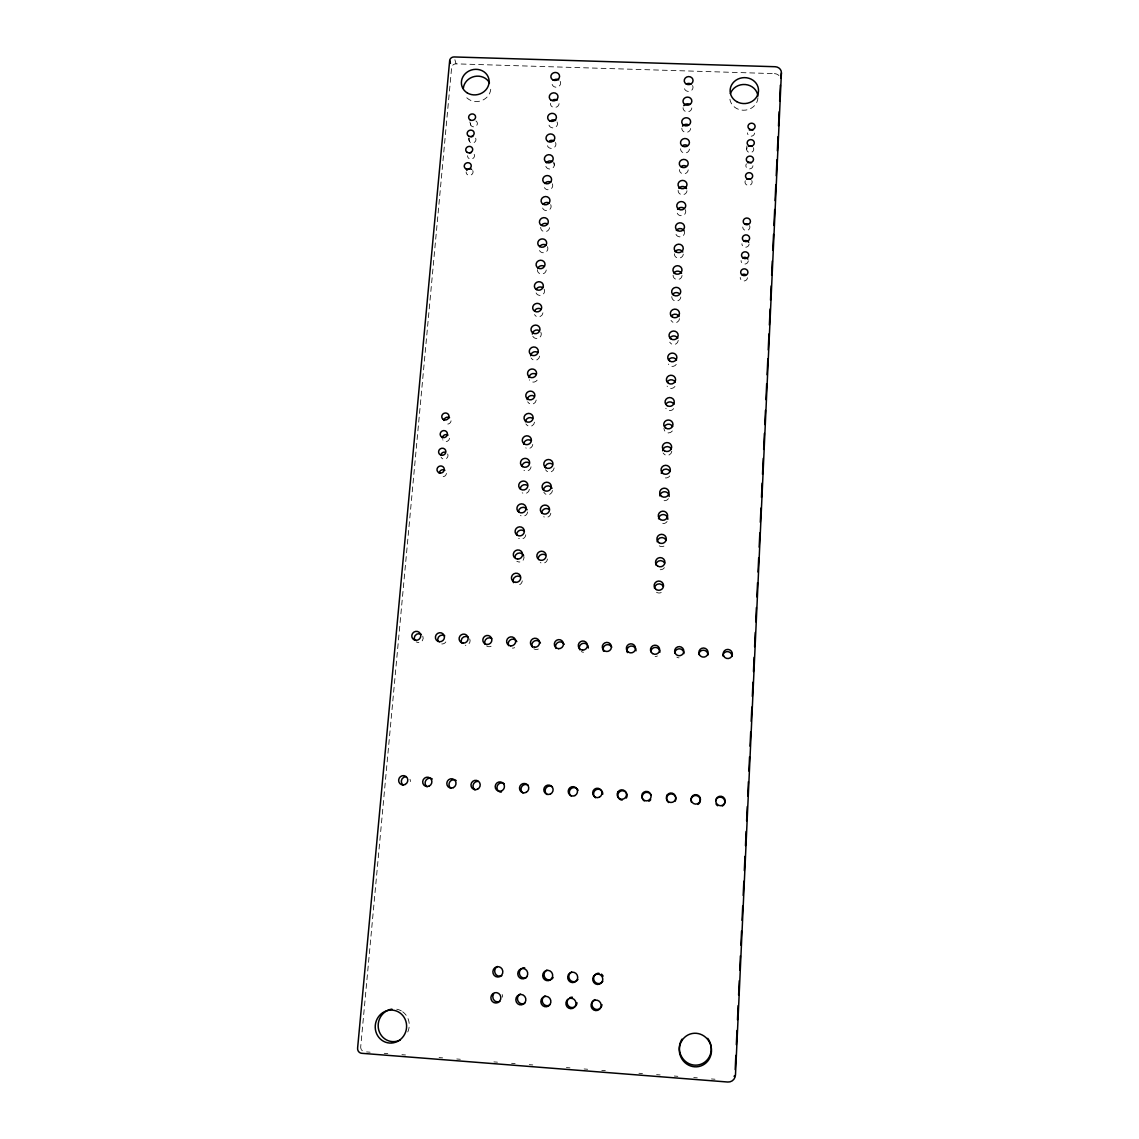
<?xml version="1.0" encoding="UTF-8"?>
<svg xmlns="http://www.w3.org/2000/svg" width="1139" height="1139" viewBox="0 0 1139 1139"><rect width="100%" height="100%" fill="white"/><g stroke="black" fill="none" stroke-linecap="round" stroke-linejoin="round"><path stroke-width="0.75" stroke-dasharray="5 3.75" d="M746.671 149.124L746.913 145.949M778.919 75.53A6.535 5.951 -2.7 0 0 774.378 73.636L774.748 70.177M361.248 1049.361A4.798 4.528 -78.2 0 1 360.721 1046.641L451.642 67.486A4.115 3.73 -16.1 0 1 456.056 63.855L774.378 73.636M366.573 1051.923L370.104 1052.194M384.256 1053.304L387.801 1053.575M401.939 1054.686L405.484 1054.97M439.084 1057.604L442.615 1057.875M456.767 1058.985L460.313 1059.27M493.913 1061.904L497.444 1062.174M511.596 1063.285L515.127 1063.57M529.279 1064.68L532.81 1064.951M566.425 1067.585L569.956 1067.869M584.108 1068.966L587.639 1069.25M601.791 1070.361L605.322 1070.632M638.936 1073.265L642.467 1073.55M656.619 1074.661L660.15 1074.931M674.302 1076.042L677.833 1076.327M693.751 1077.565L697.296 1077.85M711.448 1078.96L714.979 1079.231M468.428 138.047L469.353 141.222M469.88 121.916L470.791 125.148M454.888 59.712L456.056 63.855M553.768 162.037L554.337 165.127M540.84 332.275A4.499 4.257 -15.6 0 1 538.747 338.041A4.499 4.257 -15.6 0 1 532.781 336.204M679.527 318.635A4.513 4.271 -5.6 0 1 670.985 320.415M445.833 641.955A4.542 4.414 -42.9 0 1 441.775 643.962M550.692 204.621A4.414 4.1 -13.3 0 1 547.56 210.558A4.414 4.1 -13.3 0 1 542.349 206.373M537.138 380.17A4.513 4.3 -16.7 0 1 529.364 379.814M536.213 400.031A4.528 4.328 -17.4 0 1 527.642 401.811M534.504 422.156A4.542 4.357 -18.2 0 1 525.905 423.936M532.781 444.409A4.556 4.385 -19.1 0 1 525.691 447.883M531.059 466.805A4.57 4.399 -20.2 0 1 523.94 470.293M549.511 227.686A4.428 4.129 -13.6 0 1 544.784 231.658A4.428 4.129 -13.6 0 1 540.712 227.344M554.166 467.958A4.584 4.414 -17.9 0 1 545.51 469.752M552.5 490.525A4.599 4.442 -19 0 1 543.816 492.304M678.26 340.404A4.528 4.3 -5.5 0 1 669.689 342.184M469.695 638.865A4.542 4.428 -41.9 0 1 465.253 645.343M676.253 364.423A4.542 4.328 -5.4 0 1 668.394 364.081M422.783 636.132A4.528 4.399 -43.7 0 1 416.162 641.869M544.157 289.221A4.471 4.2 -14.7 0 1 540.982 295.3A4.471 4.2 -14.7 0 1 535.714 290.986M680.795 297.008A4.499 4.243 -5.7 0 1 676.039 301.066A4.499 4.243 -5.7 0 1 671.796 296.624M757.919 97.783A14.095 12.885 -3.8 0 1 743.197 110.227A14.095 12.885 -3.8 0 1 729.786 96.886M679.072 657.858A4.57 4.528 10.7 0 1 676.822 657.118M667.084 521.52A4.641 4.513 -4.2 0 1 660.648 522.844M753.363 147.714A3.545 3.275 -3 0 1 752.366 151.829A3.545 3.275 -3 0 1 747.81 151.672A3.545 3.275 -3 0 1 747.227 147.515M688.198 169.868A4.428 4.1 -6.1 0 1 683.542 173.811A4.428 4.1 -6.1 0 1 679.371 169.554M689.408 149.109A4.414 4.072 -6.1 0 1 684.767 153.025A4.414 4.072 -6.1 0 1 680.609 148.796M690.618 128.465A4.399 4.043 -6.2 0 1 685.991 132.366A4.399 4.043 -6.2 0 1 681.834 128.166M691.814 107.949A4.385 4.029 -6.2 0 1 687.201 111.836A4.385 4.029 -6.2 0 1 683.058 107.664M692.54 85.525A4.385 4.001 -6.3 0 1 691.259 90.565A4.385 4.001 -6.3 0 1 685.65 90.394A4.385 4.001 -6.3 0 1 684.966 85.297M560.217 81.367A4.342 3.958 -12 0 1 557.142 87.119A4.342 3.958 -12 0 1 552.016 83.104M559.078 103.635A4.357 3.986 -12.2 0 1 554.437 107.493A4.357 3.986 -12.2 0 1 550.422 103.35M557.085 121.987A4.371 4.001 -12.4 0 1 553.995 127.796A4.371 4.001 -12.4 0 1 548.827 123.724M555.505 142.46A4.371 4.029 -12.6 0 1 552.401 148.312A4.371 4.029 -12.6 0 1 547.218 144.212M553.91 163.062A4.385 4.058 -12.8 0 1 550.792 168.942A4.385 4.058 -12.8 0 1 545.609 164.813M552.301 183.792A4.399 4.072 -13.1 0 1 550.265 189.316A4.399 4.072 -13.1 0 1 544.414 187.608M538.348 649.016A4.542 4.471 -36.4 0 1 533.849 648.76M674.957 386.463A4.556 4.357 -5.3 0 1 667.084 386.107M673.676 408.63A4.57 4.371 -5.2 0 1 665.76 408.26M672.366 430.941A4.584 4.399 -5.1 0 1 663.952 428.335M514.686 647.635A4.542 4.456 -38.8 0 1 512.393 648.105M749.092 244.017A3.602 3.36 -2.1 0 1 745.333 247.234A3.602 3.36 -2.1 0 1 741.916 243.732M683.286 254.125A4.485 4.2 -5.8 0 1 678.573 258.14A4.485 4.2 -5.8 0 1 674.359 253.769M684.055 230.761A4.471 4.172 -5.9 0 1 680.994 236.77A4.471 4.172 -5.9 0 1 675.612 232.527M752.95 165.753A3.559 3.289 -2.9 0 1 748.323 168.771A3.559 3.289 -2.9 0 1 746.401 163.874M685.294 209.647A4.456 4.143 -6 0 1 682.233 215.627A4.456 4.143 -6 0 1 676.879 211.413M686.988 190.74A4.442 4.115 -6 0 1 682.318 194.698A4.442 4.115 -6 0 1 678.132 190.412M754.559 133.064A3.545 3.26 -3.1 0 1 750.857 136.196A3.545 3.26 -3.1 0 1 747.483 132.822M409.955 779.247A4.67 4.513 -61.4 0 1 410.353 781.596M751.74 180.546A3.559 3.303 -2.7 0 1 750.743 184.689A3.559 3.303 -2.7 0 1 746.159 184.532A3.559 3.303 -2.7 0 1 745.575 180.318M542.933 312.841A4.485 4.229 -15.1 0 1 534.462 314.606M539.601 356.165A4.499 4.271 -16.1 0 1 531.073 357.945M547.446 246.679A4.442 4.157 -13.9 0 1 545.396 252.303A4.442 4.157 -13.9 0 1 539.487 250.537M523.598 555.462A4.627 4.513 -26.7 0 1 516.835 561.313M550.82 513.219A4.613 4.471 -20.3 0 1 543.659 516.736M661.218 592.522A4.684 4.599 -2.7 0 1 656.534 592.266M546.236 270.014A4.456 4.172 -14.3 0 1 541.495 274.015A4.456 4.172 -14.3 0 1 537.394 269.644M522.26 580.847A4.656 4.542 -29.2 0 1 519.655 584.663M547.432 559.021A4.641 4.528 -23.8 0 1 540.228 562.581M502.171 994.546A5.168 4.955 -85.1 0 1 502.641 997.166M475.888 120.919A3.474 3.189 -15.9 0 1 476.757 125.347A3.474 3.189 -15.9 0 1 471.945 126.358A3.474 3.189 -15.9 0 1 471.076 121.944M475.618 138.203A3.488 3.203 -16.2 0 1 474.493 142.261A3.488 3.203 -16.2 0 1 470.051 142.104A3.488 3.203 -16.2 0 1 469.638 138.004M474.194 154.335A3.488 3.218 -16.5 0 1 471.674 159.004A3.488 3.218 -16.5 0 1 467.588 155.73M472.756 170.551A3.502 3.232 -16.8 0 1 470.236 175.235A3.502 3.232 -16.8 0 1 466.15 171.946M664.379 567.663A4.67 4.57 -3.4 0 1 660.207 569.728M663.937 546.094A4.656 4.542 -3.8 0 1 659.296 545.837M657.417 655.993A4.556 4.513 1.4 0 1 655.096 656.463M529.322 489.343A4.584 4.428 -21.4 0 1 522.189 492.845M527.571 512.009A4.599 4.456 -22.9 0 1 520.409 515.526M490.738 89.255A13.839 12.614 -15.4 0 1 479.476 101.229A13.839 12.614 -15.4 0 1 464.57 94.793M402.679 1011.774A16.373 15.519 -78.9 0 1 406.409 1034.483M396.728 1009.211A16.373 15.519 -78.9 0 1 401.341 1010.905M749.519 225.579A3.588 3.346 -2.2 0 1 747.099 230.405A3.588 3.346 -2.2 0 1 742.756 227.003M446.431 473.411A3.659 3.502 -27.5 0 1 440.736 476.187M447.655 454.005A3.645 3.488 -26.4 0 1 445.918 458.746A3.645 3.488 -26.4 0 1 441.106 457.223M449.535 438.259A3.631 3.474 -25.4 0 1 442.672 439.682M451.087 420.818A3.631 3.46 -24.5 0 1 445.434 423.566M491.094 646.254A4.542 4.442 -40.5 0 1 486.609 645.984M671.796 451.201A4.599 4.428 -4.9 0 1 663.112 452.995M583.51 652.263A4.542 4.485 -27.9 0 1 581.289 651.536M669.732 475.96A4.613 4.456 -4.7 0 1 663.354 477.269M525.805 534.817A4.613 4.485 -24.6 0 1 518.629 538.348M682.047 275.496A4.499 4.214 -5.8 0 1 677.321 279.539A4.499 4.214 -5.8 0 1 673.078 275.14M668.408 498.668A4.627 4.485 -4.5 0 1 662.001 499.993M748.266 260.831A3.602 3.374 -1.9 0 1 744.493 264.063A3.602 3.374 -1.9 0 1 741.062 260.546M747.44 277.731A3.616 3.389 -1.6 0 1 743.653 280.977A3.616 3.389 -1.6 0 1 740.222 277.446M362.373 1050.77A4.798 4.528 -78.2 0 1 361.561 1049.887"/><path stroke-width="1.5" d="M735.196 1069.592L735.837 1055.383M736.335 1044.719L736.99 1030.496M737.474 1019.832L738.129 1005.623M738.613 994.959L739.268 980.736M739.752 970.086L740.407 955.863M740.905 945.199L741.546 930.99M742.044 920.326L742.699 906.103M743.183 895.439L743.838 881.23M744.322 870.566L744.977 856.357M745.476 845.693L746.116 831.47M746.615 820.806L747.269 806.597M747.754 795.933L748.408 781.71M748.893 771.06L749.547 756.837M750.031 746.173L750.686 731.964M751.185 721.3L751.84 707.077M752.324 696.413L752.979 682.204M753.463 671.54L754.118 657.331M754.602 646.667L755.257 632.444M755.755 621.78L756.396 607.571M756.894 596.907L757.549 582.684M758.033 572.034L758.688 557.811M759.172 547.147L759.827 532.938M760.311 522.274L760.966 508.051M761.464 497.387L762.119 483.178M762.518 474.294L763.258 458.305M763.657 449.407L764.397 433.418M764.81 424.534L765.465 410.325M765.949 399.661L766.675 383.658M767.088 374.774L767.828 358.785M768.227 349.901L768.967 333.912M769.38 325.028L770.106 309.025M770.519 300.141L771.174 285.932M771.658 275.268L772.313 261.045M772.797 250.381L773.538 234.392M773.936 225.508L774.677 209.519M775.09 200.635L775.816 184.632M776.229 175.748L776.955 159.759M777.368 150.875L778.022 136.652M778.506 126.002L779.161 111.779M779.66 101.115L780.386 85.126M781.411 72.91L735.481 1074.903A7.745 7.361 74.6 0 1 727.736 1082.022L361.718 1053.304A4.855 4.57 -78.1 0 1 357.603 1048.122L449.663 60.609A4.143 3.759 -16.1 0 1 454.119 56.95L775.104 66.717A6.592 5.994 -2.7 0 1 781.411 72.91L780.827 78.064M449.663 60.609L450.46 63.357M532.34 334.054A4.499 4.257 -15.6 0 1 539.331 330.652M438.102 641.513A4.542 4.414 -42.9 0 1 444.723 635.776M671.241 316.144A4.513 4.271 -5.6 0 1 679.043 316.471M668.678 802.525A4.713 4.641 70.6 0 1 667.34 796.019A4.713 4.641 70.6 0 1 673.775 794.709A4.713 4.641 70.6 0 1 675.114 801.23M543.104 204.351A4.414 4.1 -13.3 0 1 549.212 203.069M549.382 1005.196A5.182 4.983 -89.5 0 1 542.734 1002.79A5.182 4.983 -89.5 0 1 545.054 995.856M526.46 977.547A5.14 4.955 -86.5 0 1 519.441 973.902A5.14 4.955 -86.5 0 1 524.68 967.78M474.935 789.854A4.67 4.556 -65.8 0 1 477.91 781.34M528.923 377.621A4.513 4.3 -16.7 0 1 535.956 374.19M501.188 792.203A4.67 4.57 -68 0 1 497.23 786.052A4.67 4.57 -68 0 1 504.15 783.675M527.2 399.604A4.528 4.328 -17.4 0 1 534.248 396.158M523.029 793A4.67 4.584 -71 0 1 521.833 786.536A4.67 4.584 -71 0 1 528.211 785.241M525.478 421.729A4.542 4.357 -18.2 0 1 532.539 418.269M547.161 794.581A4.67 4.599 -74.8 0 1 545.937 788.103A4.67 4.599 -74.8 0 1 552.344 786.807M523.726 443.968A4.556 4.385 -19.1 0 1 530.817 440.494M571.351 796.161A4.684 4.613 -79.8 0 1 570.91 788.758A4.684 4.613 -79.8 0 1 578.085 790.195M521.975 466.349A4.57 4.399 -20.2 0 1 529.08 462.861M595.597 797.756A4.684 4.627 -86.3 0 1 596.124 789.654A4.684 4.627 -86.3 0 1 602.787 794.154M541.381 225.351A4.471 4.157 -13.6 0 0 548.315 221.991A4.471 4.157 -13.6 0 0 541.936 218.118A4.471 4.157 -13.6 0 0 541.381 225.351A4.428 4.129 -13.6 0 1 547.588 224.013M501.786 975.71A5.14 4.94 -84.2 0 1 495.194 973.347A5.14 4.94 -84.2 0 1 497.529 966.47M545.068 467.503A4.584 4.414 -17.9 0 1 552.173 464.014M524.581 1003.331A5.182 4.969 -87.2 0 1 517.946 1000.925A5.182 4.969 -87.2 0 1 520.281 994.005M543.36 490.055A4.599 4.442 -19 0 1 552.045 488.261M461.58 642.88A4.542 4.428 -41.9 0 1 468.2 637.142M669.946 337.884A4.528 4.3 -5.5 0 1 677.776 338.226M485.1 644.261A4.542 4.442 -40.5 0 1 491.721 638.509M668.65 359.753A4.542 4.328 -5.4 0 1 676.509 360.109M536.483 288.907A4.471 4.2 -14.7 0 1 542.662 287.612M414.681 640.146A4.528 4.399 -43.7 0 1 421.302 634.409M672.523 294.531A4.499 4.243 -5.7 0 1 678.759 293.236M707.718 1038.341A16.672 15.918 76.8 0 1 706.593 1060.551A16.672 15.918 76.8 0 1 685.265 1061.235A16.672 15.918 76.8 0 1 681.962 1039.167M658.57 518.814A4.641 4.513 -4.2 0 1 663.468 514.557A4.641 4.513 -4.2 0 1 667.824 519.299M730.441 93.569A14.095 12.885 -3.8 0 1 745.433 84.542A14.095 12.885 -3.8 0 1 757.876 96.132M674.772 653.074A4.57 4.528 10.7 0 1 679.584 648.831A4.57 4.528 10.7 0 1 683.884 653.615M681.791 166.08A4.428 4.1 -6.1 0 1 686.205 166.237M683.016 145.351A4.414 4.072 -6.1 0 1 687.415 145.507M682.546 126.173A4.399 4.043 -6.2 0 1 688.625 124.891M683.756 105.671A4.385 4.029 -6.2 0 1 689.821 104.389M686.66 83.873A4.385 4.001 -6.3 0 1 691.017 84.015M554.437 79.73A4.342 3.958 -12 0 1 558.751 79.872M552.856 99.961A4.357 3.986 -12.2 0 1 557.185 100.104M551.276 120.321A4.371 4.001 -12.4 0 1 555.604 120.463M549.667 140.78A4.371 4.029 -12.6 0 1 554.024 140.937M546.35 162.806A4.385 4.058 -12.8 0 1 552.429 161.524M544.727 183.507A4.399 4.072 -13.1 0 1 550.82 182.226M666.03 403.889A4.57 4.371 -5.2 0 1 673.918 404.26M532.312 647.023A4.542 4.471 -36.4 0 1 534.419 640.986A4.542 4.471 -36.4 0 1 540.441 642.994M508.692 645.628A4.542 4.456 -38.8 0 1 510.799 639.62A4.542 4.456 -38.8 0 1 516.807 641.613M664.706 426.157A4.584 4.399 -5.1 0 1 672.622 426.541M667.34 381.75A4.556 4.357 -5.3 0 1 675.213 382.12M662.627 450.745A4.599 4.428 -4.9 0 1 671.312 448.951M743.852 240.898A3.602 3.36 -2.1 0 1 748.693 242.322M722.824 655.879A4.599 4.528 21.4 0 1 727.636 651.622A4.599 4.528 21.4 0 1 731.993 656.42M675.071 251.691A4.485 4.2 -5.8 0 1 682.816 252.004M717.67 805.743A4.741 4.656 60.2 0 1 716.047 803.906M716.289 799.194A4.741 4.656 60.2 0 1 723.678 798.71A4.741 4.656 60.2 0 1 722.34 806.042M676.338 230.462A4.471 4.172 -5.9 0 1 684.055 230.761M677.591 209.362A4.456 4.143 -6 0 1 683.756 208.067M747.754 162.72A3.559 3.289 -2.9 0 1 751.313 162.849M678.844 188.376A4.442 4.115 -6 0 1 686.518 188.661M748.579 146.362A3.545 3.275 -3 0 1 752.124 146.475M749.391 130.074A3.545 3.26 -3.1 0 1 752.922 130.188M403.192 785.155A4.67 4.513 -61.4 0 1 406.239 776.684M427.054 786.722A4.67 4.528 -62.6 0 1 425.943 780.286A4.67 4.528 -62.6 0 1 432.293 778.991M450.959 788.288A4.67 4.542 -64 0 1 449.834 781.838A4.67 4.542 -64 0 1 456.184 780.557M644.261 800.931A4.698 4.641 77.9 0 1 643.734 793.499A4.698 4.641 77.9 0 1 650.967 794.951M650.696 799.635A4.698 4.641 77.9 0 1 648.903 801.244M691.53 802.297A4.727 4.656 64.7 0 1 693.58 795.99A4.727 4.656 64.7 0 1 699.844 798.126A4.727 4.656 64.7 0 1 697.808 804.433M746.942 179.165A3.559 3.303 -2.7 0 1 750.501 179.293M534.803 310.363A4.485 4.229 -15.1 0 1 540.997 309.068M530.646 355.767A4.499 4.271 -16.1 0 1 537.636 352.364M539.815 246.38A4.442 4.157 -13.9 0 1 545.951 245.099M514.842 557.256A4.627 4.513 -26.7 0 1 523.598 555.462M541.666 512.735A4.613 4.471 -20.3 0 1 548.813 509.218M654.441 588.151A4.684 4.599 -2.7 0 1 663.297 586.343M538.149 267.58A4.456 4.172 -14.3 0 1 544.314 266.298M513.475 582.641A4.656 4.542 -29.2 0 1 520.267 576.775M538.22 558.523A4.641 4.528 -23.8 0 1 545.41 554.978M698.777 654.484A4.584 4.528 17.1 0 1 703.575 650.227A4.584 4.528 17.1 0 1 707.917 655.01M627.39 652.576A4.556 4.513 -9.9 0 1 630.565 646.126A4.556 4.513 -9.9 0 1 636.003 650.81M603.542 651.181A4.542 4.499 -20.3 0 1 605.606 645.13A4.542 4.499 -20.3 0 1 611.686 647.137M499.822 1001.452A5.168 4.955 -85.1 0 1 493.614 993.906M471.019 136.865A3.488 3.203 -16.2 0 1 472.77 136.495M469.567 152.996A3.488 3.218 -16.5 0 1 471.347 152.612M466.748 170.337A3.502 3.232 -16.8 0 1 471.589 169.312M655.822 564.901A4.67 4.57 -3.4 0 1 664.649 563.093M657.203 541.794A4.656 4.542 -3.8 0 1 666.002 539.986M650.825 651.679A4.556 4.513 1.4 0 1 655.637 647.436A4.556 4.513 1.4 0 1 659.922 652.206M622.179 800.119A4.684 4.627 85.9 0 1 617.964 794.324A4.684 4.627 85.9 0 1 624.329 791.149A4.684 4.627 85.9 0 1 626.336 798.04M520.21 488.873A4.584 4.428 -21.4 0 1 527.343 485.371M518.43 511.525A4.599 4.456 -22.9 0 1 527.129 509.731M577.914 979.469A5.154 4.969 88.5 0 1 570.041 979.967A5.154 4.969 88.5 0 1 571.607 971.937M601.962 1004.641A5.197 4.997 85.6 0 1 597.519 1009.453A5.197 4.997 85.6 0 1 592.166 1005.694A5.197 4.997 85.6 0 1 594.757 999.601M577.046 1002.776A5.197 4.983 88.1 0 1 570.44 1007.303A5.197 4.983 88.1 0 1 567.934 999.487M569.87 997.721A5.197 4.983 88.1 0 1 572.404 997.223M553.127 977.632A5.154 4.955 -89 0 1 545.268 978.13A5.154 4.955 -89 0 1 546.862 970.115M463.317 88.386A13.839 12.614 -15.4 0 1 474.564 76.47A13.839 12.614 -15.4 0 1 489.457 82.848M400.202 1040.021A16.373 15.519 -78.9 0 1 378.746 1030.04A16.373 15.519 -78.9 0 1 391.93 1009.111M602.759 981.32A5.168 4.983 85.8 0 1 596.608 983.142A5.168 4.983 85.8 0 1 593.775 977.162A5.168 4.983 85.8 0 1 598.943 973.261M601.378 974.144A5.168 4.983 85.8 0 1 603.086 976.151M744.692 224.184A3.588 3.346 -2.2 0 1 748.266 224.312M439.213 473.041A3.659 3.502 -27.5 0 1 444.893 470.265M440.779 455.429A3.645 3.488 -26.4 0 1 444.694 452.098M442.345 437.917A3.631 3.474 -25.4 0 1 448.011 435.141M443.911 420.462A3.631 3.46 -24.5 0 1 449.563 417.714M579.751 649.785A4.542 4.485 -27.9 0 1 582.94 643.364A4.542 4.485 -27.9 0 1 588.336 648.034M556.003 648.404A4.542 4.471 -32.9 0 1 558.096 642.368A4.542 4.471 -32.9 0 1 564.132 644.375M661.275 473.297A4.613 4.456 -4.7 0 1 670.003 471.503M516.65 534.319A4.613 4.485 -24.6 0 1 523.826 530.788M673.804 273.047A4.499 4.214 -5.8 0 1 681.563 273.36M659.922 495.992A4.627 4.485 -4.5 0 1 664.806 491.749A4.627 4.485 -4.5 0 1 669.163 496.462M743.012 257.699A3.602 3.374 -1.9 0 1 747.867 259.137M742.172 274.584A3.616 3.389 -1.6 0 1 745.774 274.727M734.527 1075.572A7.674 7.29 74.6 0 1 734.114 1076.455M532.952 333.015A4.528 4.285 -15.6 0 0 539.986 329.584A4.528 4.285 -15.6 0 0 533.522 325.569A4.528 4.285 -15.6 0 0 532.952 333.015M672.409 317.069A4.556 4.3 -5.7 0 0 679.456 313.624A4.556 4.3 -5.7 0 0 672.85 309.609A4.556 4.3 -5.7 0 0 672.409 317.069M439.54 641.727A4.57 4.442 -42.7 0 0 444.025 635.192A4.57 4.442 -42.7 0 0 436.223 634.75A4.57 4.442 -42.7 0 0 439.54 641.727M667.127 795.122A4.755 4.684 70.5 0 0 670.8 802.482A4.755 4.684 70.5 0 0 675.256 795.648A4.755 4.684 70.5 0 0 667.127 795.122M498.028 1002.491A5.225 4.997 -84.9 0 0 498.711 993.479A5.225 4.997 -84.9 0 0 490.895 997.422A5.225 4.997 -84.9 0 0 498.028 1002.491M526.873 976.593A5.197 4.997 -86.4 0 0 523.128 968.506A5.197 4.997 -86.4 0 0 518.245 975.952A5.197 4.997 -86.4 0 0 526.873 976.593M543.032 204.194A4.456 4.129 -13.3 0 0 549.952 200.848A4.456 4.129 -13.3 0 0 543.588 197.004A4.456 4.129 -13.3 0 0 543.032 204.194M550.023 1004.498A5.239 5.026 -89.4 0 0 546.236 996.34A5.239 5.026 -89.4 0 0 541.352 1003.858A5.239 5.026 -89.4 0 0 550.023 1004.498M529.507 376.995A4.556 4.342 -16.7 0 0 536.583 373.535A4.556 4.342 -16.7 0 0 530.091 369.463A4.556 4.342 -16.7 0 0 529.507 376.995M501.815 790.793A4.713 4.613 -67.7 0 0 502.441 782.664A4.713 4.613 -67.7 0 0 495.209 786.28A4.713 4.613 -67.7 0 0 501.815 790.793M527.77 399.177A4.57 4.357 -17.4 0 0 534.874 395.703A4.57 4.357 -17.4 0 0 528.354 391.602A4.57 4.357 -17.4 0 0 527.77 399.177M526.133 792.388A4.713 4.627 -70.6 0 0 526.731 784.244A4.713 4.627 -70.6 0 0 519.498 787.875A4.713 4.627 -70.6 0 0 526.133 792.388M526.019 421.501A4.584 4.385 -18.2 0 0 533.137 418.013A4.584 4.385 -18.2 0 0 526.602 413.884A4.584 4.385 -18.2 0 0 526.019 421.501M550.493 793.983A4.713 4.641 -74.4 0 0 551.077 785.839A4.713 4.641 -74.4 0 0 543.83 789.455A4.713 4.641 -74.4 0 0 550.493 793.983M524.253 443.968A4.599 4.414 -19.1 0 0 531.415 440.451A4.599 4.414 -19.1 0 0 524.851 436.294A4.599 4.414 -19.1 0 0 524.253 443.968M574.91 795.577A4.727 4.656 -79.4 0 0 575.466 787.419A4.727 4.656 -79.4 0 0 568.219 791.05A4.727 4.656 -79.4 0 0 574.91 795.577M522.488 466.563A4.613 4.442 -20.1 0 0 529.663 463.032A4.613 4.442 -20.1 0 0 523.086 458.832A4.613 4.442 -20.1 0 0 522.488 466.563M599.399 797.172A4.727 4.67 -86 0 0 599.926 789.014A4.727 4.67 -86 0 0 592.679 792.644A4.727 4.67 -86 0 0 599.399 797.172M748.807 145.692A3.574 3.289 -3 0 0 754.317 143.016A3.574 3.289 -3 0 0 749.092 139.983A3.574 3.289 -3 0 0 748.807 145.692M500.007 976.507A5.197 4.983 -84 0 0 500.69 967.538A5.197 4.983 -84 0 0 492.888 971.482A5.197 4.983 -84 0 0 500.007 976.507M539.715 246.622A4.485 4.186 -13.9 0 0 546.663 243.248A4.485 4.186 -13.9 0 0 540.27 239.361A4.485 4.186 -13.9 0 0 539.715 246.622M545.795 467.716A4.613 4.456 -17.9 0 0 552.97 464.199A4.613 4.456 -17.9 0 0 546.378 459.985A4.613 4.456 -17.9 0 0 545.795 467.716M524.979 1002.619A5.225 5.012 -87.1 0 0 521.221 994.461A5.225 5.012 -87.1 0 0 516.323 1001.964A5.225 5.012 -87.1 0 0 524.979 1002.619M544.086 490.482A4.641 4.485 -19 0 0 551.29 486.937A4.641 4.485 -19 0 0 544.67 482.708A4.641 4.485 -19 0 0 544.086 490.482M671.113 339.023A4.57 4.328 -5.6 0 0 678.175 335.564A4.57 4.328 -5.6 0 0 671.54 331.52A4.57 4.328 -5.6 0 0 671.113 339.023M463.231 643.108A4.57 4.456 -41.6 0 0 467.702 636.573A4.57 4.456 -41.6 0 0 459.9 636.132A4.57 4.456 -41.6 0 0 463.231 643.108M486.994 644.489A4.57 4.471 -40.3 0 0 491.45 637.954A4.57 4.471 -40.3 0 0 483.619 637.498A4.57 4.471 -40.3 0 0 486.994 644.489M669.803 361.106A4.584 4.357 -5.5 0 0 676.879 357.632A4.584 4.357 -5.5 0 0 670.245 353.56A4.584 4.357 -5.5 0 0 669.803 361.106M415.892 640.332A4.57 4.428 -43.5 0 0 420.391 633.825A4.57 4.428 -43.5 0 0 412.603 633.369A4.57 4.428 -43.5 0 0 415.892 640.332M536.355 289.562A4.499 4.229 -14.7 0 0 543.346 286.16A4.499 4.229 -14.7 0 0 536.925 282.201A4.499 4.229 -14.7 0 0 536.355 289.562M477.568 789.213A4.713 4.599 -65.5 0 0 478.223 781.098A4.713 4.599 -65.5 0 0 470.991 784.7A4.713 4.599 -65.5 0 0 477.568 789.213M673.704 295.243A4.542 4.285 -5.8 0 0 680.723 291.826A4.542 4.285 -5.8 0 0 674.131 287.84A4.542 4.285 -5.8 0 0 673.704 295.243M681.891 1040.59A16.829 16.06 76.8 0 0 694.519 1066.802A16.829 16.06 76.8 0 0 709.754 1042.769A16.829 16.06 76.8 0 0 681.891 1040.59M397.468 1041.43A16.53 15.661 -78.8 0 0 399.974 1012.913A16.53 15.661 -78.8 0 0 375.286 1025.399A16.53 15.661 -78.8 0 0 397.468 1041.43M736.677 101.627A14.209 12.97 -3.8 0 0 758.503 91.035A14.209 12.97 -3.8 0 0 737.773 79.16A14.209 12.97 -3.8 0 0 736.677 101.627M467.36 92.985A13.967 12.714 -15.4 0 0 489.087 82.521A13.967 12.714 -15.4 0 0 469.296 70.832A13.967 12.714 -15.4 0 0 467.36 92.985M742.343 275.125A3.645 3.417 -1.7 0 0 747.939 272.378A3.645 3.417 -1.7 0 0 742.628 269.217A3.645 3.417 -1.7 0 0 742.343 275.125M743.197 258.083A3.631 3.403 -1.9 0 0 748.779 255.35A3.631 3.403 -1.9 0 0 743.482 252.189A3.631 3.403 -1.9 0 0 743.197 258.083M744.038 241.112A3.631 3.389 -2.1 0 0 749.619 238.393A3.631 3.389 -2.1 0 0 744.322 235.26A3.631 3.389 -2.1 0 0 744.038 241.112M744.878 224.241A3.616 3.374 -2.3 0 0 750.444 221.521A3.616 3.374 -2.3 0 0 745.177 218.403A3.616 3.374 -2.3 0 0 744.878 224.241M443.299 419.451A3.659 3.488 -24.5 0 0 448.994 416.675A3.659 3.488 -24.5 0 0 443.84 413.372A3.659 3.488 -24.5 0 0 443.299 419.451M441.718 437.063A3.673 3.502 -25.4 0 0 447.428 434.272A3.673 3.502 -25.4 0 0 442.274 430.955A3.673 3.502 -25.4 0 0 441.718 437.063M441.918 455.315A3.673 3.517 -26.4 0 0 445.534 450.147A3.673 3.517 -26.4 0 0 439.241 449.848A3.673 3.517 -26.4 0 0 441.918 455.315M440.323 473.084A3.688 3.531 -27.5 0 0 443.954 467.901A3.688 3.531 -27.5 0 0 437.647 467.588A3.688 3.531 -27.5 0 0 440.323 473.084M593.576 976.322A5.225 5.026 85.9 0 0 597.42 984.452A5.225 5.026 85.9 0 0 602.275 976.963A5.225 5.026 85.9 0 0 593.576 976.322M591.896 1002.405A5.254 5.04 85.7 0 0 595.754 1010.592A5.254 5.04 85.7 0 0 600.623 1003.06A5.254 5.04 85.7 0 0 591.896 1002.405M568.532 974.471A5.211 5.012 88.6 0 0 572.348 982.587A5.211 5.012 88.6 0 0 577.202 975.112A5.211 5.012 88.6 0 0 568.532 974.471M566.781 1000.512A5.239 5.04 88.2 0 0 570.596 1008.684A5.239 5.04 88.2 0 0 575.48 1001.167A5.239 5.04 88.2 0 0 566.781 1000.512M551.831 978.444A5.197 5.012 -88.9 0 0 548.058 970.343A5.197 5.012 -88.9 0 0 543.189 977.803A5.197 5.012 -88.9 0 0 551.831 978.444M470.122 119.908A3.502 3.203 -15.9 0 0 475.589 117.289A3.502 3.203 -15.9 0 0 470.621 114.313A3.502 3.203 -15.9 0 0 470.122 119.908M468.67 136.111A3.517 3.218 -16.2 0 0 474.151 133.477A3.517 3.218 -16.2 0 0 469.168 130.487A3.517 3.218 -16.2 0 0 468.67 136.111M467.218 152.384A3.517 3.232 -16.5 0 0 472.699 149.75A3.517 3.232 -16.5 0 0 467.716 146.746A3.517 3.232 -16.5 0 0 467.218 152.384M465.751 168.743A3.531 3.246 -16.8 0 0 471.247 166.08A3.531 3.246 -16.8 0 0 466.25 163.062A3.531 3.246 -16.8 0 0 465.751 168.743M657.644 566.069A4.713 4.613 -3.5 0 0 664.934 562.452A4.713 4.613 -3.5 0 0 658.114 558.096A4.713 4.613 -3.5 0 0 657.644 566.069M659.025 542.734A4.698 4.584 -4 0 0 666.287 539.131A4.698 4.584 -4 0 0 659.495 534.803A4.698 4.584 -4 0 0 659.025 542.734M660.406 519.541A4.684 4.556 -4.3 0 0 667.639 515.953A4.684 4.556 -4.3 0 0 660.862 511.653A4.684 4.556 -4.3 0 0 660.406 519.541M661.773 496.476A4.67 4.528 -4.6 0 0 668.992 492.916A4.67 4.528 -4.6 0 0 662.229 488.659A4.67 4.528 -4.6 0 0 661.773 496.476M674.986 273.559A4.528 4.257 -5.8 0 0 681.99 270.142A4.528 4.257 -5.8 0 0 675.413 266.199A4.528 4.257 -5.8 0 0 674.986 273.559M517.12 535.188A4.656 4.528 -24.5 0 0 524.353 531.614A4.656 4.528 -24.5 0 0 517.718 527.314A4.656 4.528 -24.5 0 0 517.12 535.188M663.126 473.568A4.656 4.499 -4.8 0 0 670.316 470.023A4.656 4.499 -4.8 0 0 663.581 465.794A4.656 4.499 -4.8 0 0 663.126 473.568M664.478 450.802A4.641 4.471 -5 0 0 671.654 447.271A4.641 4.471 -5 0 0 664.934 443.071A4.641 4.471 -5 0 0 664.478 450.802M665.817 428.179A4.627 4.442 -5.1 0 0 672.964 424.662A4.627 4.442 -5.1 0 0 666.272 420.49A4.627 4.442 -5.1 0 0 665.817 428.179M667.155 405.683A4.613 4.414 -5.3 0 0 674.288 402.181A4.613 4.414 -5.3 0 0 667.596 398.038A4.613 4.414 -5.3 0 0 667.155 405.683M668.479 383.33A4.599 4.385 -5.4 0 0 675.584 379.842A4.599 4.385 -5.4 0 0 668.92 375.742A4.599 4.385 -5.4 0 0 668.479 383.33M534.647 311.232A4.513 4.257 -15.1 0 0 541.666 307.801A4.513 4.257 -15.1 0 0 535.23 303.828A4.513 4.257 -15.1 0 0 534.647 311.232M531.23 354.941A4.542 4.314 -16.1 0 0 538.291 351.495A4.542 4.314 -16.1 0 0 531.813 347.452A4.542 4.314 -16.1 0 0 531.23 354.941M520.708 489.3A4.627 4.471 -21.4 0 0 527.898 485.755A4.627 4.471 -21.4 0 0 521.306 481.526A4.627 4.471 -21.4 0 0 520.708 489.3M518.914 512.166A4.641 4.499 -22.8 0 0 526.133 508.62A4.641 4.499 -22.8 0 0 519.526 504.349A4.641 4.499 -22.8 0 0 518.914 512.166M676.267 252.004A4.513 4.229 -5.9 0 0 683.243 248.601A4.513 4.229 -5.9 0 0 676.694 244.671A4.513 4.229 -5.9 0 0 676.267 252.004M677.534 230.562A4.499 4.2 -5.9 0 0 684.496 227.174A4.499 4.2 -5.9 0 0 677.961 223.287A4.499 4.2 -5.9 0 0 677.534 230.562M678.801 209.263A4.499 4.172 -6 0 0 685.735 205.888A4.499 4.172 -6 0 0 679.228 202.03A4.499 4.172 -6 0 0 678.801 209.263M680.054 188.077A4.485 4.157 -6.1 0 0 686.974 184.717A4.485 4.157 -6.1 0 0 680.481 180.887A4.485 4.157 -6.1 0 0 680.054 188.077M681.307 167.02A4.471 4.129 -6.1 0 0 688.198 163.689A4.471 4.129 -6.1 0 0 681.72 159.873A4.471 4.129 -6.1 0 0 681.307 167.02M682.546 146.091A4.456 4.1 -6.2 0 0 689.422 142.759A4.456 4.1 -6.2 0 0 682.959 138.986A4.456 4.1 -6.2 0 0 682.546 146.091M683.784 125.29A4.442 4.072 -6.2 0 0 690.633 121.973A4.442 4.072 -6.2 0 0 684.197 118.214A4.442 4.072 -6.2 0 0 683.784 125.29M685.009 104.603A4.428 4.058 -6.2 0 0 691.843 101.3A4.428 4.058 -6.2 0 0 685.422 97.57A4.428 4.058 -6.2 0 0 685.009 104.603M686.233 84.03A4.414 4.029 -6.3 0 0 693.039 80.741A4.414 4.029 -6.3 0 0 686.632 77.053A4.414 4.029 -6.3 0 0 686.233 84.03M552.771 79.844A4.371 3.986 -12 0 0 559.562 76.584A4.371 3.986 -12 0 0 553.312 72.91A4.371 3.986 -12 0 0 552.771 79.844M551.176 100.275A4.385 4.015 -12.2 0 0 557.982 96.986A4.385 4.015 -12.2 0 0 551.717 93.298A4.385 4.015 -12.2 0 0 551.176 100.275M549.567 120.819A4.399 4.043 -12.4 0 0 556.402 117.516A4.399 4.043 -12.4 0 0 550.109 113.8A4.399 4.043 -12.4 0 0 549.567 120.819M547.944 141.478A4.414 4.058 -12.6 0 0 554.793 138.175A4.414 4.058 -12.6 0 0 548.485 134.416A4.414 4.058 -12.6 0 0 547.944 141.478M546.321 162.265A4.428 4.086 -12.8 0 0 553.198 158.933A4.428 4.086 -12.8 0 0 546.862 155.16A4.428 4.086 -12.8 0 0 546.321 162.265M544.684 183.165A4.442 4.115 -13.1 0 0 551.575 179.834A4.442 4.115 -13.1 0 0 545.239 176.018A4.442 4.115 -13.1 0 0 544.684 183.165M517.576 559.078A4.67 4.556 -26.6 0 0 522.118 552.443A4.67 4.556 -26.6 0 0 514.088 552.016A4.67 4.556 -26.6 0 0 517.576 559.078M542.363 513.39A4.656 4.513 -20.3 0 0 549.582 509.831A4.656 4.513 -20.3 0 0 542.947 505.559A4.656 4.513 -20.3 0 0 542.363 513.39M656.249 589.546A4.727 4.641 -2.9 0 0 663.553 585.93A4.727 4.641 -2.9 0 0 656.719 581.531A4.727 4.641 -2.9 0 0 656.249 589.546M538.035 268.035A4.485 4.214 -14.3 0 0 545.012 264.647A4.485 4.214 -14.3 0 0 538.605 260.717A4.485 4.214 -14.3 0 0 538.035 268.035M515.753 582.385A4.698 4.57 -29.1 0 0 520.309 575.708A4.698 4.57 -29.1 0 0 512.265 575.266A4.698 4.57 -29.1 0 0 515.753 582.385M538.889 559.619A4.684 4.556 -23.7 0 0 546.151 556.031A4.684 4.556 -23.7 0 0 539.473 551.703A4.684 4.556 -23.7 0 0 538.889 559.619M699.36 654.626A4.627 4.57 16.6 0 0 707.347 655.082A4.627 4.57 16.6 0 0 703.717 648.006A4.627 4.57 16.6 0 0 699.36 654.626M675.128 653.216A4.613 4.57 10.2 0 0 683.101 653.672A4.613 4.57 10.2 0 0 679.499 646.61A4.613 4.57 10.2 0 0 675.128 653.216M652.533 653.558A4.599 4.556 1 0 0 659.652 650.013A4.599 4.556 1 0 0 653.003 645.685A4.599 4.556 1 0 0 652.533 653.558M628.401 652.149A4.599 4.556 -10.1 0 0 635.519 648.618A4.599 4.556 -10.1 0 0 628.899 644.275A4.599 4.556 -10.1 0 0 628.401 652.149M604.339 650.753A4.584 4.542 -20.2 0 0 611.444 647.208A4.584 4.542 -20.2 0 0 604.837 642.88A4.584 4.542 -20.2 0 0 604.339 650.753M582.556 650.084A4.584 4.528 -27.6 0 0 586.969 643.507A4.584 4.528 -27.6 0 0 579.068 643.051A4.584 4.528 -27.6 0 0 582.556 650.084M558.58 648.675A4.584 4.513 -32.7 0 0 563.008 642.111A4.584 4.513 -32.7 0 0 555.12 641.656A4.584 4.513 -32.7 0 0 558.58 648.675M534.661 647.279A4.584 4.499 -36.1 0 0 539.103 640.73A4.584 4.499 -36.1 0 0 531.23 640.275A4.584 4.499 -36.1 0 0 534.661 647.279M510.799 645.884A4.584 4.485 -38.5 0 0 515.255 639.335A4.584 4.485 -38.5 0 0 507.396 638.894A4.584 4.485 -38.5 0 0 510.799 645.884M405.142 784.472A4.713 4.556 -61.2 0 0 405.868 776.385A4.713 4.556 -61.2 0 0 398.65 779.987A4.713 4.556 -61.2 0 0 405.142 784.472M429.218 786.052A4.713 4.57 -62.4 0 0 429.93 777.951A4.713 4.57 -62.4 0 0 422.697 781.553A4.713 4.57 -62.4 0 0 429.218 786.052M453.365 787.619A4.713 4.584 -63.8 0 0 454.048 779.517A4.713 4.584 -63.8 0 0 446.815 783.134A4.713 4.584 -63.8 0 0 453.365 787.619M617.95 791.918A4.727 4.67 86.2 0 0 621.552 799.265A4.727 4.67 86.2 0 0 626.037 792.445A4.727 4.67 86.2 0 0 617.95 791.918M642.51 793.513A4.741 4.684 77.9 0 0 646.155 800.874A4.741 4.684 77.9 0 0 650.625 794.04A4.741 4.684 77.9 0 0 642.51 793.513M691.814 796.731A4.77 4.698 64.5 0 0 695.502 804.106A4.77 4.698 64.5 0 0 699.944 797.257A4.77 4.698 64.5 0 0 691.814 796.731M723.649 656.036A4.641 4.57 21 0 0 731.651 656.505A4.641 4.57 21 0 0 727.992 649.415A4.641 4.57 21 0 0 723.649 656.036M715.79 800.674A4.784 4.698 60 0 0 722.653 805.245A4.784 4.698 60 0 0 723.066 797.015A4.784 4.698 60 0 0 715.79 800.674M747.156 178.795A3.602 3.332 -2.7 0 0 752.68 176.104A3.602 3.332 -2.7 0 0 747.44 173.043A3.602 3.332 -2.7 0 0 747.156 178.795M747.981 162.208A3.588 3.303 -2.9 0 0 753.505 159.517A3.588 3.303 -2.9 0 0 748.266 156.47A3.588 3.303 -2.9 0 0 747.981 162.208M749.633 129.248A3.574 3.275 -3.2 0 0 755.114 126.586A3.574 3.275 -3.2 0 0 749.903 123.567A3.574 3.275 -3.2 0 0 749.633 129.248"/></g></svg>
